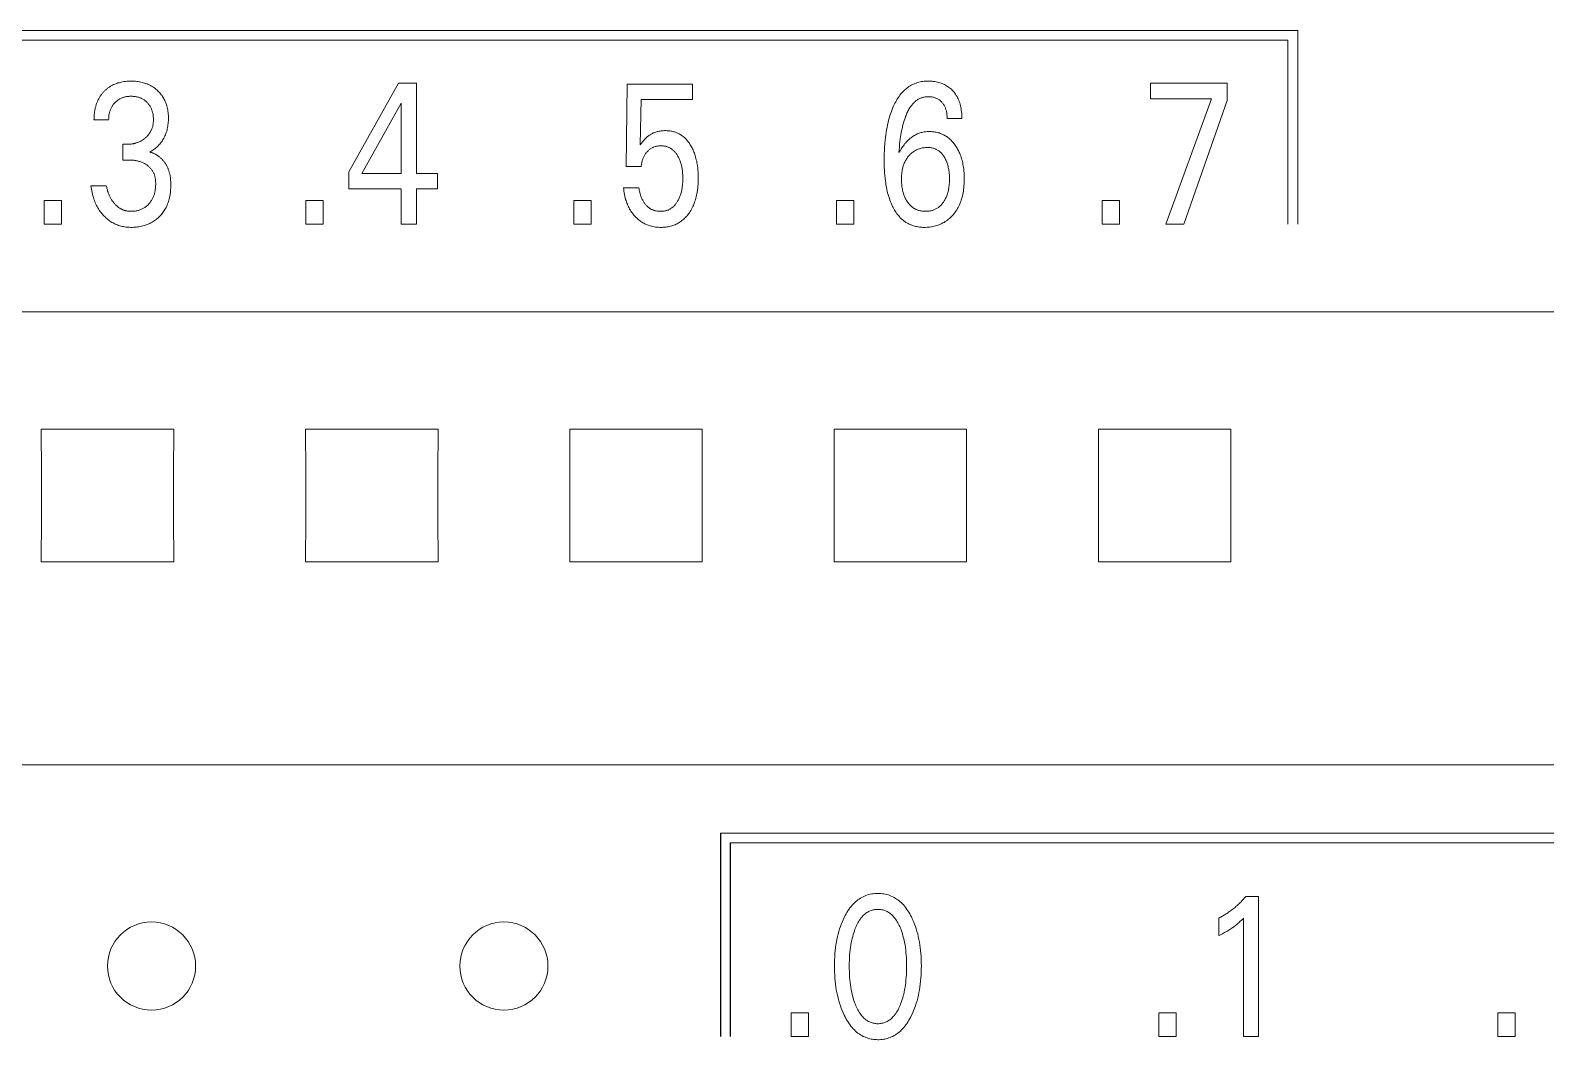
# Model space of a CAD drawing. Header units: millimetres. Extents: x 0 to 420, y 0 to 297.
# Drawn here: x 199.05 to 216.25, y 151.54 to 163 of the extents above; entities that cross this region are included whole.
import ezdxf

# ---------------------------------------------------------------- set-up
doc = ezdxf.new("R2010")
doc.units = ezdxf.units.MM
doc.layers.add('eProC - L2', color=41, linetype='Continuous', lineweight=20)

msp = doc.modelspace()

# ---------------------------------------------------------------- linework, layer by layer
at = {"layer": 'eProC - L2', "linetype": 'Continuous'}
for p, q in [((213.434, 162.995), (189.385, 162.995)), ((213.434, 160.795), (213.434, 162.995)), ((213.324, 162.885), (189.495, 162.885)), ((213.324, 160.795), (213.324, 162.885)), ((202.664, 161.389), (203.228, 162.395)), ((203.228, 162.395), (203.43, 162.395)), ((203.43, 162.395), (203.43, 161.37)), ((205.811, 161.451), (205.822, 162.386)), ((205.822, 162.386), (206.563, 162.386)), ((206.563, 162.386), (206.563, 162.212)), ((211.764, 162.216), (211.764, 162.395)), ((211.764, 162.395), (212.634, 162.395)), ((212.634, 162.395), (212.634, 162.199)), ((205.982, 162.212), (205.972, 161.697)), ((206.563, 162.212), (205.982, 162.212)), ((212.454, 162.216), (211.764, 162.216)), ((211.937, 160.795), (212.454, 162.216)), ((203.259, 162.168), (202.813, 161.37)), ((203.259, 161.37), (203.259, 162.168)), ((212.634, 162.199), (212.143, 160.795)), ((199.937, 161.979), (199.771, 161.979)), ((209.622, 161.995), (209.455, 161.995)), ((200.098, 161.523), (200.098, 161.703)), ((200.098, 161.703), (200.155, 161.703)), ((200.168, 161.523), (200.098, 161.523)), ((202.664, 161.196), (202.664, 161.389)), ((202.813, 161.37), (203.259, 161.37)), ((203.43, 161.37), (203.672, 161.37)), ((203.672, 161.37), (203.672, 161.196)), ((205.982, 161.451), (205.811, 161.451)), ((199.735, 161.232), (199.91, 161.232)), ((203.259, 161.196), (202.664, 161.196)), ((203.259, 160.795), (203.259, 161.196)), ((203.43, 161.196), (203.43, 160.795)), ((203.672, 161.196), (203.43, 161.196)), ((205.782, 161.207), (205.957, 161.207)), ((199.205, 160.795), (199.205, 161.065)), ((199.205, 161.065), (199.402, 161.065)), ((199.402, 161.065), (199.402, 160.795)), ((202.175, 160.795), (202.175, 161.065)), ((202.175, 161.065), (202.373, 161.065)), ((202.373, 161.065), (202.373, 160.795)), ((205.218, 160.795), (205.218, 161.065)), ((205.218, 161.065), (205.415, 161.065)), ((205.415, 161.065), (205.415, 160.795)), ((208.198, 160.795), (208.198, 161.065)), ((208.198, 161.065), (208.396, 161.065)), ((208.396, 161.065), (208.396, 160.795)), ((211.214, 160.795), (211.214, 161.065)), ((211.214, 161.065), (211.411, 161.065)), ((211.411, 161.065), (211.411, 160.795)), ((199.402, 160.795), (199.205, 160.795)), ((202.373, 160.795), (202.175, 160.795)), ((203.43, 160.795), (203.259, 160.795)), ((205.415, 160.795), (205.218, 160.795)), ((208.396, 160.795), (208.198, 160.795)), ((211.411, 160.795), (211.214, 160.795)), ((212.143, 160.795), (211.937, 160.795)), ((243.524, 159.799), (178.324, 159.799)), ((200.676, 158.467), (199.172, 158.467)), ((203.676, 158.467), (202.172, 158.467)), ((206.676, 158.467), (205.172, 158.467)), ((209.676, 158.467), (208.172, 158.467)), ((212.676, 158.467), (211.172, 158.467)), ((200.676, 156.964), (199.172, 156.964)), ((203.676, 156.964), (202.172, 156.964)), ((206.676, 156.964), (205.172, 156.964)), ((209.676, 156.964), (208.172, 156.964)), ((212.676, 156.964), (211.172, 156.964)), ((243.524, 154.66), (178.311, 154.659)), ((206.884, 153.885), (206.884, 151.575)), ((237.916, 153.885), (206.884, 153.885)), ((206.885, 153.885), (206.885, 151.575)), ((206.994, 153.775), (206.994, 151.575)), ((237.806, 153.775), (206.994, 153.775)), ((206.995, 153.775), (206.995, 151.575)), ((212.846, 153.166), (212.991, 153.166)), ((212.991, 153.166), (212.991, 151.575)), ((212.539, 152.721), (212.539, 152.92)), ((212.819, 151.575), (212.819, 152.919)), ((207.685, 151.575), (207.685, 151.845)), ((207.685, 151.845), (207.883, 151.845)), ((207.883, 151.845), (207.883, 151.575)), ((211.857, 151.575), (211.857, 151.845)), ((211.857, 151.845), (212.055, 151.845)), ((212.055, 151.845), (212.055, 151.575)), ((215.705, 151.575), (215.705, 151.845)), ((215.705, 151.845), (215.903, 151.845)), ((215.903, 151.845), (215.903, 151.575)), ((207.883, 151.575), (207.685, 151.575)), ((212.055, 151.575), (211.857, 151.575)), ((212.991, 151.575), (212.819, 151.575)), ((215.903, 151.575), (215.705, 151.575))]:
    msp.add_line(p, q, dxfattribs=at)
for points in [[(200.406, 161.614), (200.417, 161.62), (200.428, 161.627), (200.439, 161.634), (200.449, 161.642), (200.46, 161.649), (200.47, 161.658), (200.48, 161.666), (200.49, 161.675), (200.499, 161.685), (200.508, 161.694), (200.518, 161.705), (200.526, 161.715), (200.535, 161.726), (200.543, 161.737), (200.55, 161.749), (200.557, 161.76), (200.564, 161.772), (200.57, 161.785), (200.576, 161.797), (200.582, 161.81), (200.587, 161.823), (200.592, 161.836), (200.596, 161.85), (200.6, 161.863), (200.603, 161.877), (200.606, 161.891), (200.609, 161.906), (200.611, 161.921), (200.613, 161.937), (200.614, 161.952), (200.615, 161.967), (200.616, 161.982), (200.616, 161.997), (200.616, 162.014), (200.615, 162.03), (200.614, 162.046), (200.613, 162.062), (200.611, 162.078), (200.608, 162.094), (200.605, 162.109), (200.601, 162.125), (200.598, 162.137), (200.594, 162.15), (200.59, 162.162), (200.585, 162.174), (200.58, 162.186), (200.575, 162.198), (200.569, 162.21), (200.563, 162.221), (200.557, 162.232), (200.55, 162.243), (200.543, 162.254), (200.535, 162.264), (200.527, 162.274), (200.519, 162.284), (200.51, 162.293), (200.501, 162.302), (200.492, 162.311), (200.483, 162.32), (200.472, 162.329), (200.46, 162.338), (200.449, 162.346), (200.437, 162.354), (200.425, 162.361), (200.412, 162.368), (200.399, 162.375), (200.386, 162.381), (200.373, 162.387), (200.359, 162.392), (200.345, 162.397), (200.331, 162.401), (200.317, 162.405), (200.303, 162.408), (200.287, 162.411), (200.272, 162.414), (200.256, 162.416), (200.241, 162.417), (200.225, 162.418), (200.209, 162.419), (200.193, 162.419), (200.177, 162.419), (200.161, 162.418), (200.144, 162.417), (200.128, 162.416), (200.112, 162.414), (200.096, 162.411), (200.08, 162.408), (200.067, 162.405), (200.055, 162.401), (200.042, 162.398), (200.03, 162.393), (200.018, 162.389), (200.006, 162.384), (199.994, 162.379), (199.982, 162.373), (199.967, 162.365)], [(209.622, 161.995), (209.622, 162.014), (209.621, 162.032), (209.62, 162.051), (209.619, 162.069), (209.616, 162.088), (209.614, 162.106), (209.61, 162.124), (209.607, 162.14), (209.603, 162.156), (209.598, 162.171), (209.593, 162.186), (209.587, 162.202), (209.581, 162.216), (209.574, 162.231), (209.567, 162.244), (209.559, 162.257), (209.551, 162.27), (209.542, 162.282), (209.533, 162.294), (209.523, 162.305), (209.513, 162.316), (209.503, 162.326), (209.493, 162.335), (209.483, 162.343), (209.472, 162.352), (209.461, 162.359), (209.449, 162.367), (209.438, 162.373), (209.425, 162.38), (209.413, 162.386), (209.4, 162.391), (209.387, 162.396), (209.374, 162.401), (209.36, 162.404), (209.347, 162.408), (209.332, 162.411), (209.317, 162.414), (209.302, 162.416), (209.287, 162.417), (209.271, 162.419), (209.256, 162.419), (209.24, 162.419), (209.225, 162.419), (209.21, 162.418), (209.194, 162.417), (209.179, 162.415), (209.163, 162.413), (209.148, 162.41), (209.133, 162.406), (209.118, 162.402), (209.104, 162.397), (209.089, 162.392), (209.075, 162.386), (209.061, 162.38), (209.048, 162.373), (209.035, 162.365), (209.022, 162.357), (209.009, 162.348), (208.997, 162.339), (208.985, 162.329), (208.974, 162.319), (208.963, 162.309), (208.952, 162.298), (208.942, 162.287), (208.93, 162.273), (208.919, 162.259), (208.909, 162.245), (208.899, 162.231), (208.889, 162.216), (208.88, 162.2), (208.871, 162.185), (208.863, 162.169), (208.855, 162.153), (208.848, 162.137), (208.84, 162.121), (208.831, 162.097), (208.822, 162.073), (208.813, 162.049), (208.805, 162.025), (208.798, 162), (208.791, 161.975), (208.785, 161.95), (208.779, 161.922), (208.773, 161.893), (208.767, 161.865), (208.763, 161.836), (208.759, 161.807), (208.755, 161.778), (208.752, 161.749), (208.748, 161.71), (208.745, 161.671), (208.743, 161.632), (208.742, 161.593), (208.741, 161.554), (208.741, 161.516), (208.741, 161.475)], [(199.967, 162.365), (199.96, 162.361), (199.953, 162.356), (199.946, 162.352), (199.939, 162.347), (199.932, 162.342), (199.925, 162.337), (199.919, 162.332), (199.912, 162.326), (199.906, 162.321), (199.899, 162.315), (199.893, 162.309), (199.888, 162.304), (199.882, 162.298), (199.876, 162.292), (199.871, 162.286), (199.866, 162.279), (199.86, 162.273), (199.855, 162.267), (199.85, 162.26), (199.846, 162.253), (199.841, 162.247), (199.837, 162.24), (199.832, 162.233), (199.828, 162.226), (199.824, 162.218), (199.82, 162.211), (199.816, 162.203), (199.813, 162.195), (199.809, 162.187), (199.806, 162.179), (199.803, 162.171), (199.8, 162.163), (199.797, 162.155), (199.795, 162.147), (199.792, 162.139), (199.79, 162.131), (199.788, 162.122), (199.786, 162.114), (199.783, 162.104), (199.781, 162.093), (199.78, 162.083), (199.778, 162.073), (199.776, 162.063), (199.775, 162.052), (199.774, 162.042), (199.773, 162.031), (199.773, 162.021), (199.772, 162.011), (199.772, 162), (199.772, 161.99), (199.771, 161.979)], [(199.937, 161.979), (199.938, 161.988), (199.938, 161.997), (199.938, 162.006), (199.939, 162.015), (199.94, 162.024), (199.941, 162.033), (199.943, 162.042), (199.944, 162.05), (199.946, 162.059), (199.948, 162.067), (199.95, 162.075), (199.953, 162.082), (199.955, 162.09), (199.958, 162.098), (199.961, 162.105), (199.965, 162.112), (199.968, 162.119), (199.972, 162.126), (199.976, 162.133), (199.98, 162.14), (199.985, 162.146), (199.989, 162.152), (199.994, 162.158), (199.999, 162.164), (200.005, 162.17), (200.01, 162.176), (200.016, 162.181), (200.021, 162.186), (200.027, 162.192), (200.033, 162.196), (200.04, 162.201), (200.046, 162.206), (200.053, 162.21), (200.059, 162.214), (200.066, 162.218), (200.073, 162.221), (200.08, 162.225), (200.087, 162.228), (200.095, 162.231), (200.102, 162.233), (200.11, 162.236), (200.117, 162.238), (200.125, 162.24), (200.133, 162.241), (200.141, 162.243), (200.15, 162.244), (200.158, 162.245), (200.166, 162.246), (200.175, 162.247), (200.183, 162.247), (200.191, 162.247), (200.2, 162.247), (200.209, 162.247), (200.217, 162.246), (200.226, 162.245), (200.234, 162.244), (200.243, 162.243), (200.251, 162.241), (200.26, 162.24), (200.267, 162.238), (200.275, 162.236), (200.283, 162.233), (200.29, 162.231), (200.297, 162.228), (200.305, 162.225), (200.312, 162.221), (200.319, 162.218), (200.326, 162.214), (200.332, 162.21), (200.339, 162.206), (200.345, 162.201), (200.352, 162.196), (200.358, 162.192), (200.364, 162.186), (200.369, 162.181), (200.375, 162.176), (200.38, 162.17), (200.385, 162.164), (200.39, 162.159), (200.395, 162.152), (200.399, 162.146), (200.404, 162.14), (200.408, 162.133), (200.412, 162.127), (200.415, 162.12), (200.419, 162.112), (200.422, 162.105), (200.425, 162.097), (200.428, 162.09), (200.431, 162.082), (200.433, 162.074), (200.435, 162.067), (200.437, 162.059), (200.439, 162.05), (200.441, 162.041), (200.442, 162.032), (200.443, 162.023), (200.444, 162.014), (200.445, 162.004), (200.445, 161.995), (200.445, 161.986), (200.446, 161.977)], [(208.908, 161.607), (208.91, 161.639), (208.913, 161.671), (208.916, 161.702), (208.919, 161.733), (208.923, 161.765), (208.926, 161.788), (208.93, 161.811), (208.934, 161.834), (208.938, 161.856), (208.943, 161.879), (208.948, 161.902), (208.953, 161.921), (208.958, 161.941), (208.964, 161.96), (208.97, 161.98), (208.977, 161.999), (208.984, 162.018), (208.989, 162.03), (208.993, 162.042), (208.999, 162.054), (209.004, 162.065), (209.01, 162.077), (209.016, 162.088), (209.022, 162.1), (209.029, 162.111), (209.036, 162.122), (209.043, 162.132), (209.051, 162.143), (209.057, 162.15), (209.063, 162.157), (209.069, 162.165), (209.076, 162.172), (209.083, 162.178), (209.09, 162.185), (209.097, 162.191), (209.105, 162.197), (209.112, 162.203), (209.12, 162.208), (209.128, 162.213), (209.137, 162.217), (209.145, 162.221), (209.153, 162.225), (209.161, 162.228), (209.17, 162.231), (209.178, 162.234), (209.187, 162.236), (209.196, 162.238), (209.205, 162.239), (209.214, 162.241), (209.223, 162.242), (209.232, 162.242), (209.24, 162.242), (209.251, 162.242), (209.261, 162.242), (209.271, 162.241), (209.281, 162.24), (209.291, 162.238), (209.301, 162.235), (209.31, 162.233), (209.319, 162.23), (209.328, 162.227), (209.336, 162.223), (209.344, 162.219), (209.353, 162.215), (209.36, 162.21), (209.368, 162.205), (209.375, 162.199), (209.382, 162.193), (209.388, 162.187), (209.395, 162.18), (209.4, 162.174), (209.406, 162.167), (209.411, 162.16), (209.415, 162.153), (209.42, 162.146), (209.424, 162.138), (209.428, 162.131), (209.432, 162.122), (209.435, 162.114), (209.438, 162.105), (209.441, 162.096), (209.444, 162.087), (209.446, 162.078), (209.448, 162.069), (209.45, 162.057), (209.452, 162.045), (209.453, 162.032), (209.454, 162.02), (209.454, 162.008), (209.455, 161.995)], [(200.446, 161.977), (200.445, 161.97), (200.445, 161.962), (200.445, 161.955), (200.444, 161.948), (200.443, 161.94), (200.442, 161.933), (200.441, 161.925), (200.44, 161.918), (200.438, 161.911), (200.437, 161.904), (200.435, 161.897), (200.433, 161.89), (200.431, 161.884), (200.429, 161.878), (200.426, 161.872), (200.424, 161.867), (200.421, 161.861), (200.418, 161.855), (200.416, 161.849), (200.412, 161.844), (200.409, 161.838), (200.406, 161.833), (200.402, 161.827), (200.399, 161.822), (200.395, 161.817), (200.391, 161.811), (200.386, 161.806), (200.382, 161.801), (200.378, 161.797), (200.373, 161.792), (200.368, 161.787), (200.363, 161.783), (200.359, 161.778), (200.354, 161.774), (200.348, 161.77), (200.343, 161.765), (200.337, 161.761), (200.332, 161.757), (200.326, 161.753), (200.32, 161.749), (200.314, 161.746), (200.308, 161.742), (200.302, 161.739), (200.296, 161.735), (200.29, 161.732), (200.283, 161.729), (200.276, 161.726), (200.269, 161.723), (200.262, 161.721), (200.255, 161.718), (200.247, 161.716), (200.24, 161.714), (200.233, 161.712), (200.225, 161.71), (200.218, 161.708), (200.21, 161.707), (200.202, 161.706), (200.194, 161.705), (200.187, 161.704), (200.179, 161.703), (200.171, 161.703), (200.163, 161.703), (200.155, 161.703)], [(206.624, 161.432), (206.62, 161.461), (206.618, 161.477), (206.615, 161.493), (206.612, 161.509), (206.608, 161.525), (206.604, 161.541), (206.6, 161.557), (206.595, 161.573), (206.59, 161.588), (206.586, 161.601), (206.581, 161.613), (206.576, 161.625), (206.571, 161.638), (206.566, 161.649), (206.56, 161.661), (206.554, 161.673), (206.547, 161.685), (206.54, 161.696), (206.535, 161.705), (206.529, 161.714), (206.522, 161.723), (206.516, 161.731), (206.509, 161.74), (206.502, 161.748), (206.495, 161.756), (206.488, 161.763), (206.48, 161.771), (206.472, 161.778), (206.464, 161.785), (206.457, 161.792), (206.449, 161.798), (206.441, 161.803), (206.432, 161.809), (206.424, 161.814), (206.415, 161.819), (206.406, 161.823), (206.397, 161.828), (206.388, 161.832), (206.379, 161.836), (206.37, 161.839), (206.36, 161.842), (206.35, 161.845), (206.34, 161.848), (206.329, 161.85), (206.319, 161.852), (206.309, 161.853), (206.298, 161.855), (206.288, 161.856), (206.277, 161.856), (206.267, 161.857), (206.256, 161.857), (206.245, 161.857), (206.233, 161.856), (206.221, 161.855), (206.209, 161.854), (206.197, 161.852), (206.186, 161.85), (206.174, 161.848), (206.165, 161.846), (206.156, 161.843), (206.147, 161.84), (206.137, 161.837), (206.128, 161.833), (206.12, 161.83), (206.111, 161.825), (206.102, 161.821), (206.094, 161.816), (206.086, 161.811), (206.078, 161.806), (206.07, 161.801), (206.062, 161.795), (206.055, 161.789), (206.048, 161.783), (206.04, 161.776), (206.03, 161.766), (206.02, 161.755), (206.008, 161.742), (205.997, 161.728), (205.985, 161.713), (205.972, 161.697)], [(209.649, 161.339), (209.648, 161.359), (209.647, 161.378), (209.646, 161.398), (209.644, 161.418), (209.641, 161.438), (209.638, 161.457), (209.635, 161.473), (209.632, 161.49), (209.628, 161.506), (209.624, 161.522), (209.619, 161.538), (209.615, 161.554), (209.609, 161.569), (209.603, 161.585), (209.598, 161.597), (209.593, 161.61), (209.587, 161.622), (209.581, 161.634), (209.574, 161.646), (209.568, 161.658), (209.56, 161.67), (209.553, 161.681), (209.545, 161.692), (209.538, 161.702), (209.531, 161.711), (209.524, 161.721), (209.516, 161.73), (209.508, 161.738), (209.5, 161.747), (209.491, 161.755), (209.482, 161.763), (209.473, 161.771), (209.464, 161.778), (209.455, 161.785), (209.446, 161.791), (209.436, 161.797), (209.427, 161.803), (209.417, 161.808), (209.407, 161.813), (209.397, 161.818), (209.386, 161.822), (209.376, 161.826), (209.365, 161.83), (209.354, 161.833), (209.343, 161.836), (209.331, 161.839), (209.32, 161.841), (209.308, 161.843), (209.297, 161.844), (209.285, 161.845), (209.273, 161.846), (209.261, 161.847), (209.25, 161.847), (209.238, 161.846), (209.227, 161.846), (209.215, 161.845), (209.204, 161.843), (209.193, 161.842), (209.181, 161.84), (209.17, 161.837), (209.159, 161.834), (209.148, 161.831), (209.138, 161.828), (209.127, 161.823), (209.116, 161.819), (209.106, 161.814), (209.095, 161.809), (209.085, 161.803), (209.075, 161.797), (209.065, 161.791), (209.056, 161.784), (209.047, 161.777), (209.037, 161.77), (209.026, 161.761), (209.016, 161.751), (209.005, 161.741), (208.995, 161.73), (208.985, 161.72), (208.976, 161.709), (208.967, 161.697), (208.958, 161.686), (208.949, 161.674), (208.934, 161.652), (208.92, 161.629), (208.914, 161.619), (208.908, 161.607)], [(200.168, 161.523), (200.179, 161.523), (200.19, 161.523), (200.2, 161.522), (200.211, 161.522), (200.222, 161.52), (200.233, 161.519), (200.244, 161.517), (200.253, 161.515), (200.263, 161.513), (200.273, 161.511), (200.283, 161.508), (200.292, 161.505), (200.302, 161.502), (200.311, 161.498), (200.32, 161.495), (200.329, 161.491), (200.337, 161.486), (200.346, 161.482), (200.354, 161.477), (200.362, 161.472), (200.37, 161.467), (200.377, 161.462), (200.383, 161.457), (200.389, 161.452), (200.395, 161.447), (200.401, 161.442), (200.406, 161.436), (200.412, 161.431), (200.417, 161.425), (200.422, 161.419), (200.427, 161.412), (200.431, 161.406), (200.435, 161.399), (200.439, 161.393), (200.443, 161.386), (200.447, 161.379), (200.45, 161.372), (200.453, 161.365), (200.456, 161.358), (200.458, 161.35), (200.461, 161.343), (200.463, 161.334), (200.465, 161.324), (200.467, 161.315), (200.468, 161.306), (200.47, 161.296), (200.471, 161.287), (200.471, 161.277), (200.472, 161.268), (200.472, 161.258), (200.472, 161.246), (200.471, 161.234), (200.471, 161.223), (200.47, 161.211), (200.469, 161.199), (200.467, 161.188), (200.465, 161.176), (200.463, 161.164), (200.461, 161.155), (200.458, 161.146), (200.456, 161.137), (200.453, 161.128), (200.45, 161.119), (200.447, 161.111), (200.443, 161.102), (200.44, 161.094), (200.436, 161.085), (200.431, 161.078), (200.427, 161.07), (200.423, 161.062), (200.418, 161.055), (200.413, 161.048), (200.407, 161.041), (200.402, 161.034), (200.396, 161.028), (200.39, 161.021), (200.384, 161.015), (200.377, 161.009), (200.371, 161.003), (200.364, 160.997), (200.357, 160.991), (200.349, 160.986), (200.342, 160.981), (200.334, 160.976), (200.326, 160.972), (200.318, 160.968), (200.31, 160.964), (200.302, 160.961), (200.293, 160.957), (200.285, 160.955), (200.276, 160.952), (200.268, 160.95), (200.258, 160.947), (200.249, 160.945), (200.239, 160.944), (200.229, 160.943), (200.22, 160.942), (200.21, 160.941), (200.2, 160.941), (200.191, 160.941)], [(200.638, 161.329), (200.636, 161.337), (200.635, 161.344), (200.634, 161.352), (200.632, 161.36), (200.63, 161.367), (200.628, 161.375), (200.626, 161.383), (200.624, 161.39), (200.622, 161.398), (200.619, 161.405), (200.617, 161.413), (200.614, 161.419), (200.612, 161.426), (200.609, 161.432), (200.606, 161.439), (200.603, 161.445), (200.6, 161.451), (200.597, 161.457), (200.593, 161.464), (200.59, 161.47), (200.586, 161.476), (200.582, 161.482), (200.578, 161.488), (200.574, 161.493), (200.57, 161.499), (200.566, 161.505), (200.561, 161.51), (200.557, 161.516), (200.552, 161.521), (200.547, 161.526), (200.543, 161.532), (200.538, 161.537), (200.533, 161.541), (200.528, 161.546), (200.523, 161.55), (200.518, 161.555), (200.512, 161.559), (200.507, 161.563), (200.502, 161.567), (200.496, 161.571), (200.491, 161.575), (200.485, 161.579), (200.479, 161.582), (200.473, 161.586), (200.468, 161.589), (200.462, 161.592), (200.456, 161.595), (200.45, 161.598), (200.443, 161.601), (200.437, 161.604), (200.431, 161.606), (200.425, 161.608), (200.418, 161.61), (200.412, 161.612), (200.406, 161.614)], [(205.982, 161.451), (205.983, 161.461), (205.984, 161.47), (205.986, 161.48), (205.988, 161.49), (205.99, 161.499), (205.992, 161.509), (205.995, 161.518), (205.997, 161.527), (206, 161.535), (206.003, 161.544), (206.007, 161.552), (206.011, 161.56), (206.015, 161.568), (206.019, 161.576), (206.024, 161.583), (206.028, 161.59), (206.033, 161.597), (206.039, 161.604), (206.044, 161.611), (206.05, 161.617), (206.056, 161.623), (206.062, 161.629), (206.067, 161.634), (206.074, 161.639), (206.08, 161.644), (206.086, 161.649), (206.093, 161.653), (206.1, 161.657), (206.106, 161.661), (206.113, 161.665), (206.12, 161.668), (206.127, 161.671), (206.135, 161.673), (206.142, 161.676), (206.149, 161.678), (206.157, 161.68), (206.165, 161.681), (206.173, 161.682), (206.181, 161.683), (206.189, 161.684), (206.197, 161.684), (206.206, 161.685), (206.213, 161.684), (206.221, 161.684), (206.229, 161.683), (206.236, 161.683), (206.244, 161.682), (206.251, 161.68), (206.259, 161.679), (206.266, 161.677), (206.274, 161.675), (206.281, 161.672), (206.288, 161.67), (206.295, 161.667), (206.301, 161.664), (206.308, 161.66), (206.314, 161.657), (206.32, 161.653), (206.326, 161.649), (206.332, 161.644), (206.338, 161.64), (206.344, 161.635), (206.35, 161.629), (206.357, 161.623), (206.363, 161.616), (206.369, 161.61), (206.374, 161.603), (206.38, 161.596), (206.385, 161.588), (206.39, 161.581), (206.394, 161.573), (206.399, 161.565), (206.404, 161.556), (206.409, 161.547), (206.413, 161.538), (206.417, 161.529), (206.421, 161.519), (206.425, 161.51), (206.428, 161.5), (206.432, 161.488), (206.435, 161.476), (206.439, 161.464), (206.442, 161.452), (206.444, 161.44), (206.446, 161.427), (206.448, 161.415), (206.45, 161.401), (206.452, 161.387), (206.453, 161.372), (206.454, 161.358), (206.455, 161.344), (206.455, 161.33), (206.455, 161.316), (206.455, 161.3), (206.454, 161.284), (206.454, 161.268), (206.452, 161.252), (206.451, 161.236)], [(209.404, 161.033), (209.398, 161.026), (209.392, 161.019), (209.386, 161.012), (209.379, 161.005), (209.372, 160.999), (209.365, 160.992), (209.357, 160.986), (209.35, 160.982), (209.343, 160.977), (209.336, 160.972), (209.328, 160.968), (209.321, 160.965), (209.313, 160.961), (209.305, 160.958), (209.297, 160.955), (209.289, 160.952), (209.28, 160.949), (209.27, 160.947), (209.26, 160.945), (209.25, 160.943), (209.239, 160.942), (209.229, 160.941), (209.219, 160.941), (209.209, 160.941), (209.199, 160.941), (209.188, 160.941), (209.178, 160.942), (209.168, 160.943), (209.158, 160.945), (209.148, 160.947), (209.139, 160.949), (209.129, 160.952), (209.121, 160.955), (209.113, 160.958), (209.105, 160.961), (209.098, 160.965), (209.09, 160.969), (209.083, 160.973), (209.075, 160.977), (209.068, 160.982), (209.062, 160.987), (209.054, 160.993), (209.046, 161), (209.039, 161.007), (209.032, 161.014), (209.025, 161.021), (209.019, 161.029), (209.012, 161.037), (209.006, 161.045), (209.001, 161.054), (208.995, 161.062), (208.99, 161.071), (208.985, 161.08), (208.98, 161.089), (208.976, 161.099), (208.972, 161.108), (208.968, 161.118), (208.963, 161.13), (208.959, 161.142), (208.955, 161.155), (208.952, 161.167), (208.949, 161.18), (208.947, 161.192), (208.944, 161.205), (208.942, 161.22), (208.94, 161.234), (208.939, 161.249), (208.938, 161.263), (208.937, 161.278), (208.937, 161.292), (208.937, 161.307), (208.937, 161.322), (208.937, 161.337), (208.938, 161.352), (208.939, 161.367), (208.941, 161.381), (208.943, 161.396), (208.946, 161.411), (208.948, 161.422), (208.951, 161.433), (208.954, 161.445), (208.957, 161.456), (208.961, 161.467), (208.965, 161.478), (208.969, 161.488), (208.974, 161.499), (208.978, 161.509), (208.983, 161.518), (208.989, 161.527), (208.994, 161.537), (209, 161.546), (209.007, 161.554), (209.013, 161.563), (209.02, 161.571)], [(209.02, 161.571), (209.027, 161.579), (209.034, 161.586), (209.041, 161.593), (209.048, 161.599), (209.056, 161.606), (209.064, 161.612), (209.072, 161.618), (209.08, 161.623), (209.088, 161.628), (209.097, 161.633), (209.106, 161.638), (209.115, 161.642), (209.124, 161.646), (209.133, 161.649), (209.142, 161.652), (209.152, 161.655), (209.162, 161.657), (209.173, 161.66), (209.183, 161.661), (209.194, 161.663), (209.204, 161.664), (209.215, 161.665), (209.225, 161.665), (209.236, 161.665), (209.245, 161.665), (209.255, 161.664), (209.264, 161.664), (209.274, 161.662), (209.283, 161.661), (209.292, 161.659), (209.301, 161.656), (209.31, 161.653), (209.318, 161.651), (209.325, 161.648), (209.332, 161.644), (209.339, 161.64), (209.346, 161.636), (209.353, 161.632), (209.36, 161.628), (209.366, 161.623), (209.372, 161.618), (209.379, 161.611), (209.386, 161.605), (209.393, 161.598), (209.399, 161.59), (209.405, 161.583), (209.411, 161.575), (209.417, 161.567), (209.422, 161.559), (209.428, 161.549), (209.433, 161.539), (209.438, 161.529), (209.443, 161.519), (209.447, 161.509), (209.451, 161.498), (209.455, 161.488), (209.459, 161.476), (209.463, 161.464), (209.466, 161.452), (209.468, 161.44), (209.471, 161.428), (209.473, 161.416), (209.475, 161.404), (209.477, 161.388), (209.479, 161.372), (209.48, 161.356), (209.481, 161.339), (209.482, 161.323), (209.482, 161.307), (209.482, 161.292), (209.481, 161.277), (209.48, 161.263), (209.479, 161.248), (209.478, 161.233), (209.476, 161.219), (209.474, 161.204), (209.472, 161.191), (209.469, 161.179), (209.466, 161.166), (209.463, 161.153), (209.459, 161.141), (209.455, 161.129), (209.451, 161.116), (209.447, 161.107), (209.443, 161.097), (209.438, 161.088), (209.434, 161.079), (209.429, 161.07), (209.423, 161.061), (209.418, 161.052), (209.412, 161.044), (209.404, 161.033)], [(205.782, 161.207), (205.784, 161.188), (205.786, 161.17), (205.789, 161.151), (205.792, 161.132), (205.796, 161.114), (205.8, 161.095), (205.805, 161.077), (205.81, 161.063), (205.814, 161.049), (205.82, 161.034), (205.825, 161.021), (205.831, 161.007), (205.837, 160.993), (205.844, 160.98), (205.851, 160.967), (205.859, 160.954), (205.866, 160.942), (205.874, 160.931), (205.883, 160.919), (205.891, 160.908), (205.9, 160.897), (205.91, 160.886), (205.92, 160.876), (205.929, 160.867), (205.939, 160.858), (205.949, 160.849), (205.959, 160.841), (205.969, 160.833), (205.98, 160.825), (205.991, 160.818), (206.002, 160.811), (206.014, 160.805), (206.025, 160.799), (206.037, 160.793), (206.049, 160.788), (206.061, 160.784), (206.073, 160.779), (206.085, 160.776), (206.098, 160.772), (206.113, 160.769), (206.128, 160.766), (206.143, 160.763), (206.159, 160.761), (206.174, 160.76), (206.19, 160.759), (206.206, 160.759), (206.219, 160.759), (206.233, 160.76), (206.247, 160.761), (206.261, 160.762), (206.275, 160.764), (206.289, 160.766), (206.302, 160.769), (206.316, 160.772), (206.329, 160.776), (206.341, 160.78), (206.354, 160.785), (206.366, 160.789), (206.378, 160.795), (206.389, 160.8), (206.401, 160.806), (206.412, 160.813), (206.423, 160.82), (206.434, 160.827), (206.445, 160.835), (206.455, 160.844), (206.465, 160.853), (206.475, 160.862), (206.485, 160.871), (206.494, 160.881), (206.503, 160.891), (206.511, 160.902), (206.519, 160.912), (206.529, 160.925), (206.538, 160.938), (206.546, 160.952), (206.554, 160.966), (206.561, 160.98), (206.568, 160.994), (206.575, 161.009), (206.581, 161.023), (206.587, 161.04), (206.593, 161.056), (206.598, 161.073), (206.603, 161.089), (206.607, 161.106), (206.611, 161.123), (206.615, 161.14), (206.618, 161.157), (206.621, 161.179), (206.624, 161.202), (206.626, 161.224), (206.628, 161.246), (206.629, 161.269), (206.63, 161.291), (206.63, 161.314), (206.63, 161.337), (206.629, 161.361), (206.628, 161.385), (206.626, 161.408), (206.624, 161.432)], [(208.741, 161.475), (208.742, 161.443), (208.743, 161.41), (208.745, 161.378), (208.748, 161.346), (208.751, 161.313), (208.754, 161.288), (208.758, 161.264), (208.761, 161.239), (208.766, 161.214), (208.771, 161.189), (208.776, 161.165), (208.783, 161.141), (208.788, 161.122), (208.793, 161.104), (208.799, 161.086), (208.805, 161.068), (208.812, 161.05), (208.819, 161.032), (208.827, 161.015), (208.835, 160.997), (208.842, 160.983), (208.85, 160.969), (208.858, 160.955), (208.866, 160.941), (208.875, 160.927), (208.885, 160.914), (208.894, 160.901), (208.905, 160.889), (208.915, 160.877), (208.927, 160.865), (208.936, 160.856), (208.946, 160.847), (208.956, 160.839), (208.967, 160.831), (208.977, 160.823), (208.988, 160.816), (208.999, 160.809), (209.011, 160.802), (209.023, 160.796), (209.035, 160.791), (209.047, 160.786), (209.06, 160.781), (209.073, 160.777), (209.086, 160.773), (209.099, 160.77), (209.113, 160.767), (209.126, 160.765), (209.14, 160.763), (209.154, 160.761), (209.167, 160.76), (209.181, 160.759), (209.195, 160.759), (209.211, 160.759), (209.228, 160.76), (209.244, 160.761), (209.26, 160.763), (209.276, 160.765), (209.292, 160.768), (209.308, 160.771), (209.324, 160.775), (209.338, 160.78), (209.353, 160.785), (209.367, 160.79), (209.381, 160.796), (209.394, 160.802), (209.408, 160.809), (209.421, 160.816), (209.434, 160.824), (209.447, 160.833), (209.459, 160.842), (209.471, 160.851), (209.483, 160.861), (209.494, 160.872), (209.505, 160.883), (209.516, 160.894), (209.526, 160.905), (209.536, 160.918), (209.546, 160.931), (209.555, 160.944), (209.564, 160.958), (209.572, 160.972), (209.58, 160.986), (209.588, 161.001), (209.595, 161.015), (209.602, 161.032), (209.608, 161.048), (209.614, 161.065), (209.619, 161.081), (209.624, 161.098), (209.628, 161.115), (209.632, 161.133), (209.636, 161.15), (209.639, 161.17), (209.642, 161.189), (209.645, 161.209), (209.646, 161.229), (209.648, 161.249), (209.649, 161.269), (209.649, 161.289), (209.65, 161.309), (209.649, 161.339)], [(199.735, 161.232), (199.738, 161.212), (199.741, 161.193), (199.745, 161.174), (199.749, 161.154), (199.753, 161.135), (199.758, 161.116), (199.764, 161.097), (199.769, 161.082), (199.774, 161.067), (199.78, 161.052), (199.786, 161.038), (199.793, 161.024), (199.8, 161.009), (199.807, 160.996), (199.815, 160.982), (199.822, 160.969), (199.83, 160.956), (199.839, 160.944), (199.848, 160.932), (199.857, 160.92), (199.867, 160.909), (199.876, 160.898), (199.887, 160.887), (199.897, 160.877), (199.907, 160.867), (199.918, 160.858), (199.929, 160.848), (199.94, 160.84), (199.952, 160.831), (199.963, 160.823), (199.975, 160.816), (199.987, 160.809), (199.999, 160.803), (200.012, 160.797), (200.024, 160.791), (200.037, 160.786), (200.05, 160.781), (200.063, 160.777), (200.076, 160.773), (200.09, 160.77), (200.104, 160.767), (200.118, 160.765), (200.132, 160.763), (200.146, 160.761), (200.16, 160.76), (200.175, 160.76), (200.189, 160.759), (200.204, 160.759), (200.22, 160.76), (200.235, 160.761), (200.25, 160.762), (200.266, 160.764), (200.281, 160.766), (200.296, 160.769), (200.311, 160.772), (200.325, 160.775), (200.339, 160.779), (200.352, 160.783), (200.366, 160.788), (200.379, 160.793), (200.392, 160.798), (200.405, 160.804), (200.417, 160.811), (200.43, 160.817), (200.441, 160.824), (200.453, 160.832), (200.465, 160.84), (200.476, 160.848), (200.486, 160.856), (200.497, 160.865), (200.507, 160.875), (200.517, 160.885), (200.527, 160.895), (200.536, 160.905), (200.545, 160.916), (200.553, 160.927), (200.561, 160.938), (200.569, 160.949), (200.576, 160.961), (200.583, 160.973), (200.59, 160.986), (200.596, 160.999), (200.602, 161.012), (200.607, 161.026), (200.612, 161.04), (200.617, 161.053), (200.621, 161.067), (200.625, 161.081), (200.628, 161.096), (200.632, 161.114), (200.635, 161.132), (200.638, 161.15), (200.64, 161.168), (200.641, 161.187), (200.642, 161.205), (200.643, 161.224), (200.643, 161.242), (200.643, 161.26), (200.642, 161.277), (200.641, 161.294), (200.64, 161.312), (200.638, 161.329)], [(200.191, 160.941), (200.184, 160.941), (200.177, 160.941), (200.17, 160.942), (200.163, 160.942), (200.157, 160.943), (200.15, 160.944), (200.143, 160.945), (200.136, 160.946), (200.13, 160.948), (200.123, 160.95), (200.117, 160.951), (200.112, 160.953), (200.106, 160.955), (200.1, 160.958), (200.095, 160.96), (200.089, 160.962), (200.084, 160.965), (200.078, 160.968), (200.073, 160.971), (200.068, 160.974), (200.063, 160.977), (200.057, 160.981), (200.051, 160.985), (200.045, 160.989), (200.04, 160.993), (200.035, 160.998), (200.029, 161.003), (200.024, 161.007), (200.019, 161.012), (200.014, 161.017), (200.009, 161.022), (200.004, 161.028), (199.999, 161.034), (199.994, 161.04), (199.989, 161.047), (199.984, 161.053), (199.979, 161.06), (199.975, 161.066), (199.97, 161.073), (199.966, 161.08), (199.962, 161.087), (199.958, 161.095), (199.954, 161.102), (199.95, 161.11), (199.946, 161.118), (199.943, 161.126), (199.94, 161.134), (199.936, 161.142), (199.933, 161.15), (199.93, 161.16), (199.926, 161.17), (199.923, 161.18), (199.92, 161.191), (199.918, 161.201), (199.915, 161.211), (199.913, 161.222), (199.91, 161.232)], [(206.451, 161.236), (206.448, 161.216), (206.447, 161.205), (206.445, 161.194), (206.443, 161.183), (206.44, 161.173), (206.438, 161.162), (206.435, 161.151), (206.432, 161.14), (206.428, 161.13), (206.425, 161.12), (206.422, 161.11), (206.418, 161.101), (206.414, 161.091), (206.409, 161.082), (206.405, 161.073), (206.4, 161.064), (206.395, 161.055), (206.391, 161.048), (206.387, 161.041), (206.382, 161.034), (206.377, 161.028), (206.372, 161.021), (206.367, 161.015), (206.362, 161.009), (206.356, 161.003), (206.351, 160.997), (206.345, 160.992), (206.34, 160.987), (206.334, 160.983), (206.329, 160.979), (206.323, 160.975), (206.318, 160.971), (206.312, 160.968), (206.306, 160.964), (206.3, 160.961), (206.294, 160.958), (206.288, 160.956), (206.281, 160.953), (206.274, 160.951), (206.267, 160.949), (206.259, 160.947), (206.252, 160.945), (206.244, 160.944), (206.237, 160.943), (206.229, 160.942), (206.221, 160.941), (206.213, 160.941), (206.206, 160.941), (206.198, 160.941), (206.191, 160.941), (206.184, 160.941), (206.176, 160.942), (206.169, 160.943), (206.162, 160.944), (206.154, 160.945), (206.147, 160.947), (206.14, 160.948), (206.133, 160.95), (206.126, 160.952), (206.119, 160.955), (206.113, 160.957), (206.106, 160.96), (206.099, 160.963), (206.093, 160.967), (206.087, 160.97), (206.08, 160.974), (206.074, 160.979), (206.068, 160.983), (206.062, 160.988), (206.056, 160.993), (206.051, 160.998), (206.045, 161.003), (206.04, 161.009), (206.035, 161.015), (206.03, 161.021), (206.025, 161.027), (206.021, 161.033), (206.016, 161.039), (206.012, 161.046), (206.008, 161.052), (206.004, 161.059), (205.999, 161.068), (205.995, 161.076), (205.99, 161.085), (205.986, 161.094), (205.983, 161.103), (205.979, 161.112), (205.976, 161.122), (205.973, 161.131), (205.97, 161.14), (205.967, 161.15), (205.965, 161.159), (205.963, 161.169), (205.961, 161.178), (205.96, 161.188), (205.958, 161.197), (205.957, 161.207)], [(199.172, 156.964), (199.174, 157.462), (199.174, 157.968), (199.172, 158.467)], [(200.676, 156.964), (200.674, 157.462), (200.674, 157.968), (200.676, 158.467)], [(202.172, 156.964), (202.174, 157.462), (202.174, 157.968), (202.172, 158.467)], [(203.676, 156.964), (203.674, 157.462), (203.674, 157.968), (203.676, 158.467)], [(205.172, 156.964), (205.174, 157.462), (205.174, 157.968), (205.172, 158.467)], [(206.676, 156.964), (206.674, 157.462), (206.674, 157.968), (206.676, 158.467)], [(208.172, 156.964), (208.174, 157.462), (208.174, 157.968), (208.172, 158.467)], [(209.676, 156.964), (209.674, 157.462), (209.674, 157.968), (209.676, 158.467)], [(211.172, 156.964), (211.174, 157.462), (211.174, 157.968), (211.172, 158.467)], [(212.676, 156.964), (212.674, 157.462), (212.674, 157.968), (212.676, 158.467)], [(209.051, 151.816), (209.064, 151.843), (209.075, 151.87), (209.086, 151.897), (209.096, 151.925), (209.105, 151.953), (209.113, 151.981), (209.121, 152.012), (209.129, 152.043), (209.135, 152.074), (209.141, 152.106), (209.146, 152.137), (209.15, 152.169), (209.154, 152.203), (209.157, 152.238), (209.16, 152.273), (209.162, 152.308), (209.162, 152.343), (209.163, 152.378), (209.162, 152.413), (209.161, 152.447), (209.16, 152.482), (209.157, 152.516), (209.154, 152.551), (209.15, 152.585), (209.146, 152.616), (209.141, 152.647), (209.135, 152.678), (209.128, 152.709), (209.121, 152.739), (209.112, 152.769), (209.104, 152.797), (209.095, 152.825), (209.085, 152.852), (209.074, 152.879), (209.062, 152.905), (209.049, 152.932), (209.04, 152.95), (209.031, 152.967), (209.02, 152.985), (209.01, 153.002), (208.999, 153.018), (208.987, 153.035), (208.974, 153.05), (208.962, 153.066), (208.948, 153.08), (208.936, 153.093), (208.923, 153.104), (208.91, 153.116), (208.896, 153.126), (208.882, 153.136), (208.867, 153.146), (208.852, 153.154), (208.837, 153.162), (208.821, 153.17), (208.805, 153.176), (208.789, 153.182), (208.772, 153.186), (208.755, 153.19), (208.738, 153.194), (208.721, 153.196), (208.704, 153.198), (208.687, 153.199), (208.669, 153.199), (208.652, 153.199), (208.635, 153.198), (208.617, 153.196), (208.6, 153.194), (208.583, 153.19), (208.567, 153.186), (208.55, 153.182), (208.534, 153.176), (208.518, 153.17), (208.502, 153.162), (208.487, 153.154), (208.472, 153.146), (208.457, 153.136), (208.443, 153.126), (208.429, 153.116), (208.416, 153.104), (208.403, 153.093), (208.391, 153.08), (208.377, 153.066), (208.364, 153.05), (208.352, 153.034), (208.34, 153.018), (208.329, 153.001), (208.318, 152.984), (208.308, 152.967), (208.298, 152.95), (208.289, 152.932), (208.286, 152.925)], [(212.846, 153.166), (212.837, 153.156), (212.828, 153.146), (212.819, 153.135), (212.81, 153.125), (212.801, 153.115), (212.791, 153.105), (212.782, 153.095), (212.772, 153.086), (212.762, 153.076), (212.752, 153.067), (212.742, 153.058), (212.732, 153.049), (212.723, 153.041), (212.712, 153.032), (212.702, 153.024), (212.692, 153.016), (212.682, 153.008), (212.671, 153), (212.661, 152.993), (212.65, 152.985), (212.64, 152.978), (212.63, 152.972), (212.621, 152.966), (212.611, 152.96), (212.601, 152.954), (212.591, 152.948), (212.58, 152.942), (212.57, 152.936), (212.56, 152.931), (212.55, 152.926), (212.539, 152.92)], [(208.286, 152.925), (208.274, 152.9), (208.263, 152.874), (208.253, 152.848), (208.243, 152.822), (208.234, 152.796), (208.226, 152.769), (208.218, 152.739), (208.21, 152.709), (208.204, 152.678), (208.198, 152.647), (208.193, 152.616), (208.188, 152.585), (208.184, 152.551), (208.181, 152.516), (208.179, 152.482), (208.177, 152.447), (208.176, 152.413), (208.176, 152.378), (208.176, 152.343), (208.177, 152.308), (208.179, 152.273), (208.181, 152.238), (208.184, 152.203), (208.188, 152.168), (208.192, 152.137), (208.197, 152.105), (208.203, 152.074), (208.21, 152.043), (208.217, 152.011), (208.225, 151.981), (208.234, 151.953), (208.243, 151.925), (208.253, 151.897), (208.263, 151.87), (208.275, 151.843), (208.287, 151.816), (208.297, 151.797), (208.306, 151.779), (208.316, 151.761), (208.327, 151.744), (208.338, 151.727), (208.35, 151.71), (208.363, 151.693), (208.376, 151.677), (208.389, 151.662), (208.402, 151.65), (208.415, 151.637), (208.428, 151.626), (208.442, 151.615), (208.456, 151.604), (208.47, 151.595), (208.485, 151.586), (208.501, 151.577), (208.517, 151.57), (208.531, 151.564), (208.546, 151.559), (208.561, 151.554), (208.576, 151.55), (208.591, 151.547), (208.607, 151.544), (208.622, 151.542), (208.638, 151.54), (208.654, 151.54), (208.669, 151.539), (208.685, 151.539), (208.701, 151.54), (208.716, 151.542), (208.732, 151.544), (208.748, 151.547), (208.763, 151.55), (208.778, 151.554), (208.793, 151.559), (208.808, 151.564), (208.822, 151.57), (208.838, 151.577), (208.853, 151.586), (208.869, 151.595), (208.883, 151.604), (208.897, 151.615), (208.911, 151.626), (208.924, 151.637), (208.937, 151.65), (208.949, 151.662), (208.963, 151.678), (208.976, 151.693), (208.989, 151.71), (209.001, 151.727), (209.012, 151.744), (209.022, 151.761), (209.032, 151.779), (209.042, 151.798), (209.051, 151.816)], [(208.408, 151.953), (208.401, 151.973), (208.394, 151.994), (208.388, 152.015), (208.382, 152.036), (208.377, 152.057), (208.372, 152.078), (208.367, 152.106), (208.362, 152.134), (208.357, 152.162), (208.354, 152.19), (208.351, 152.219), (208.348, 152.25), (208.346, 152.282), (208.345, 152.313), (208.344, 152.345), (208.344, 152.376), (208.344, 152.407), (208.345, 152.438), (208.346, 152.469), (208.348, 152.5), (208.351, 152.531), (208.354, 152.559), (208.358, 152.587), (208.362, 152.615), (208.367, 152.642), (208.373, 152.67), (208.377, 152.691), (208.383, 152.711), (208.389, 152.732), (208.395, 152.752), (208.402, 152.772), (208.409, 152.792), (208.415, 152.807), (208.421, 152.822), (208.427, 152.836), (208.434, 152.85), (208.442, 152.864), (208.449, 152.878), (208.458, 152.892), (208.467, 152.905), (208.476, 152.918), (208.483, 152.927), (208.491, 152.935), (208.499, 152.944), (208.507, 152.952), (208.516, 152.96), (208.524, 152.967), (208.534, 152.975), (208.543, 152.981), (208.553, 152.987), (208.563, 152.993), (208.573, 152.998), (208.583, 153.002), (208.593, 153.006), (208.604, 153.009), (208.614, 153.012), (208.625, 153.014), (208.636, 153.016), (208.647, 153.017), (208.658, 153.018), (208.669, 153.018), (208.68, 153.018), (208.691, 153.017), (208.702, 153.016), (208.713, 153.014), (208.724, 153.012), (208.735, 153.009), (208.745, 153.006), (208.756, 153.002), (208.766, 152.998), (208.776, 152.993), (208.786, 152.987), (208.795, 152.981), (208.805, 152.975), (208.814, 152.967), (208.823, 152.96), (208.831, 152.952), (208.84, 152.944), (208.848, 152.935), (208.855, 152.927), (208.862, 152.918), (208.872, 152.905), (208.881, 152.892), (208.889, 152.878), (208.897, 152.864), (208.904, 152.85), (208.911, 152.836), (208.918, 152.822), (208.924, 152.807), (208.93, 152.792), (208.932, 152.787)], [(212.539, 152.721), (212.552, 152.727), (212.566, 152.734), (212.579, 152.741), (212.592, 152.748), (212.605, 152.755), (212.618, 152.762), (212.629, 152.769), (212.641, 152.775), (212.652, 152.782), (212.663, 152.789), (212.674, 152.797), (212.685, 152.804), (212.695, 152.811), (212.705, 152.818), (212.714, 152.825), (212.724, 152.832), (212.733, 152.839), (212.742, 152.847), (212.75, 152.853), (212.758, 152.86), (212.766, 152.867), (212.775, 152.875), (212.783, 152.883), (212.792, 152.891), (212.806, 152.905), (212.819, 152.919)], [(208.932, 152.787), (208.94, 152.764), (208.947, 152.741), (208.954, 152.717), (208.96, 152.694), (208.966, 152.67), (208.972, 152.642), (208.977, 152.615), (208.981, 152.587), (208.985, 152.559), (208.988, 152.531), (208.99, 152.5), (208.992, 152.469), (208.994, 152.438), (208.995, 152.407), (208.995, 152.376), (208.995, 152.345), (208.994, 152.313), (208.992, 152.282), (208.99, 152.25), (208.988, 152.219), (208.985, 152.19), (208.981, 152.162), (208.977, 152.134), (208.972, 152.106), (208.966, 152.078), (208.962, 152.057), (208.956, 152.036), (208.951, 152.015), (208.944, 151.994), (208.938, 151.974), (208.931, 151.953), (208.925, 151.938), (208.919, 151.923), (208.912, 151.908), (208.905, 151.893), (208.898, 151.879), (208.89, 151.865), (208.882, 151.851), (208.873, 151.837), (208.863, 151.824), (208.856, 151.815), (208.848, 151.806), (208.84, 151.797), (208.832, 151.788), (208.824, 151.78), (208.815, 151.773), (208.806, 151.765), (208.796, 151.759), (208.786, 151.752), (208.776, 151.746), (208.766, 151.742), (208.756, 151.737), (208.746, 151.733), (208.735, 151.73), (208.724, 151.727), (208.714, 151.725), (208.703, 151.723), (208.692, 151.722), (208.68, 151.721), (208.669, 151.721), (208.658, 151.721), (208.647, 151.722), (208.636, 151.723), (208.625, 151.725), (208.614, 151.727), (208.603, 151.73), (208.593, 151.733), (208.582, 151.737), (208.572, 151.742), (208.562, 151.746), (208.552, 151.752), (208.542, 151.759), (208.533, 151.765), (208.524, 151.773), (208.515, 151.78), (208.506, 151.788), (208.498, 151.797), (208.49, 151.806), (208.483, 151.815), (208.475, 151.824), (208.466, 151.837), (208.457, 151.851), (208.448, 151.865), (208.441, 151.879), (208.433, 151.893), (208.426, 151.908), (208.42, 151.923), (208.414, 151.938), (208.408, 151.953)]]:
    msp.add_lwpolyline(points, dxfattribs=at)
for centre in [(200.424, 152.375), (204.424, 152.375)]:
    msp.add_circle(centre, 0.5, dxfattribs=at)

doc.saveas('drawing.dxf')
